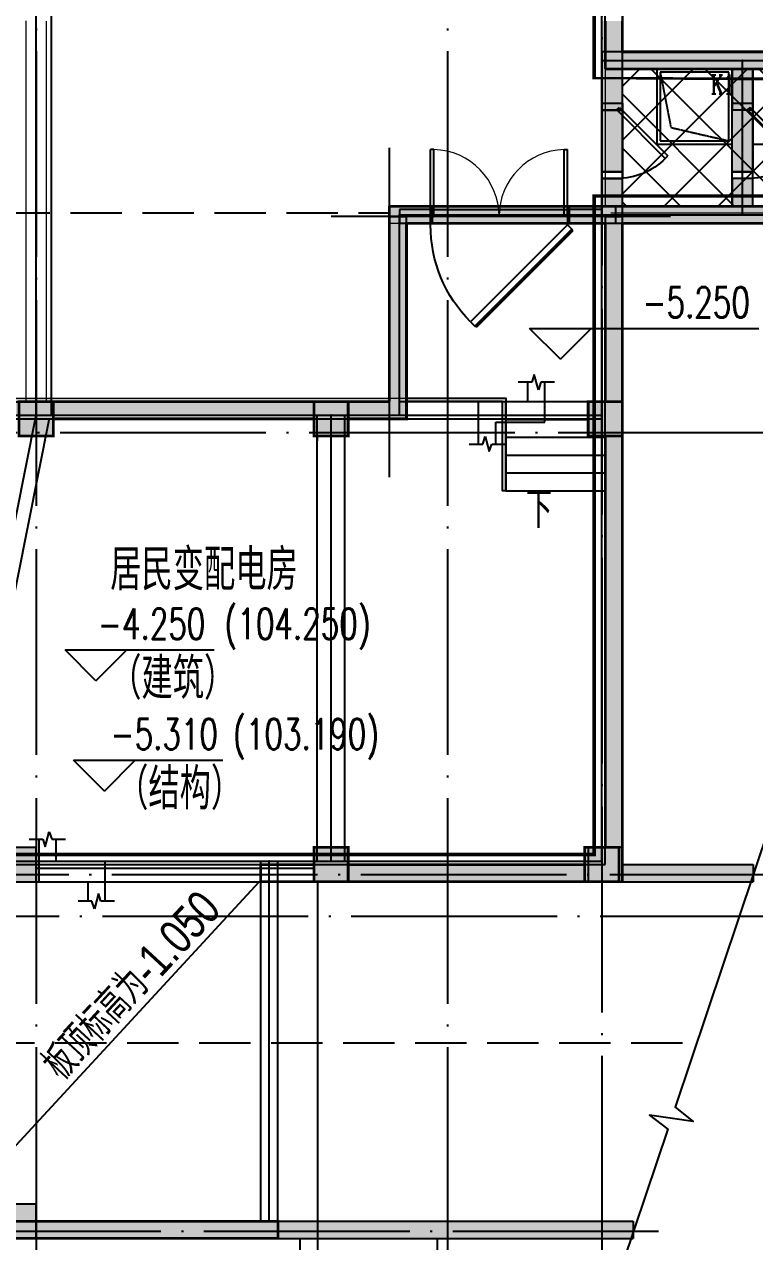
# Model space of a CAD drawing. Extents: x 290727 to 13733020, y 1731457 to 3643100.
# Drawn here: x 711889 to 722540, y 2174733 to 2192480 of the extents above; entities that cross this region are included whole.
import ezdxf

# ---------------------------------------------------------------- set-up
doc = ezdxf.new("R2010")
doc.units = 0
doc.header["$LTSCALE"] = 10
doc.header["$PDSIZE"] = 0.5
for name, pattern in [('DASH', [0.35, 0.25, -0.1]), ('DASHED', [0.75, 0.5, -0.25]), ('DOTE', [2.4200000000000004, 2, -0.2, 0.02, -0.2])]:
    doc.linetypes.add(name, pattern=pattern)
doc.layers.get('0').update_dxf_attribs({"linetype": 'CONTINUOUS'})
for name, color, linetype in [('-A-车行道路', 8, 'CONTINUOUS'), ('21000', 5, 'CONTINUOUS'), ('BEAM_CONT', 4, 'CONTINUOUS'), ('BEAM_DASH', 144, 'DASHED'), ('COLU', 2, 'CONTINUOUS'), ('COLUMN', 9, 'CONTINUOUS'), ('DIM_ELEV', 3, 'CONTINUOUS'), ('DIM_SYMB', 3, 'CONTINUOUS'), ('DOTE', 8, 'DOTE'), ('PUB_HATCH', 8, 'CONTINUOUS'), ('PUB_TEXT', 7, 'CONTINUOUS'), ('STAIR', 2, 'CONTINUOUS'), ('THIN', 7, 'CONTINUOUS'), ('WALL', 255, 'CONTINUOUS'), ('WINDOW', 4, 'CONTINUOUS'), ('X-人防$0$PUB_HATCH', 8, 'CONTINUOUS'), ('作业图', 4, 'CONTINUOUS'), ('填充', 8, 'CONTINUOUS'), ('文字', 4, 'CONTINUOUS'), ('板顶标高填充', 7, 'CONTINUOUS'), ('楼板文字', 211, 'CONTINUOUS'), ('防火分区示意线', 4, 'CONTINUOUS'), ('雨水管', 2, 'CONTINUOUS')]:
    doc.layers.add(name, color=color, linetype=linetype)
for name, color, linetype, true_color in [('1106', 7, 'CONTINUOUS', 0x89bf5f), ('2106', 7, 'CONTINUOUS', 0x64cfcf), ('2206', 7, 'CONTINUOUS', 0x3474d4)]:
    doc.layers.add(name, color=color, linetype=linetype, true_color=true_color)
doc.layers.add('DIM_MODI', color=6, linetype='CONTINUOUS', plot=False)
doc.layers.add('X-人防$0$人防', color=210, linetype='CONTINUOUS', lineweight=20)
doc.layers.add('人防', color=210, linetype='CONTINUOUS', lineweight=20)
doc.layers.get('0').off()
doc.styles.add('_TCH_AXIS', font='COMPLEX', dxfattribs={"bigfont": 'GBCBIG'})
doc.styles.add('_TCH_DIM', font='SIMPLEX', dxfattribs={"bigfont": 'GBCBIG'})
doc.styles.add('HNSJY', font='HNSJY-07', dxfattribs={"width": 0.8, "bigfont": 'HNSJY-HZ'})

# ---------------------------------------------------------------- blocks, each defined once
blk = doc.blocks.new('A$C55C93FC2')
at = {"layer": 'DOTE', "linetype": 'DOTE', "ltscale": 150}
for p, q in [((235384.415015288, 127235.4713699026), (235384.4150152875, 12199.99773951061)), ((227134.4150152878, 76542.35001189262), (227134.4150152875, 12199.99773951061)), ((233134.4150152878, 76542.35001189262), (233134.4150152875, 12199.99773951061)), ((154884.1350579553, 60091.94571515126), (252290.8196143163, 60091.9457151508)), ((238498.5054619685, 53642.35000239545), (211646.9986927584, 53642.35000241501)), ((10299.45606850734, 53042.35001869965), (252290.8196143163, 53042.35001869965)), ((236210.9789424781, 48442.35000239545), (211736.0960728974, 48442.35000241501))]:
    blk.add_line(p, q, dxfattribs=at)
blk = doc.blocks.new('_FZH')
blk.add_lwpolyline([(-0.5, -0.5), (0.5, -0.5), (0.5, 0.5), (-0.5, 0.5)], close=True)
at = {"layer": 'PUB_HATCH'}
blk.add_solid([(-0.5, -0.5), (0.5, -0.5), (-0.5, 0.5), (0.5, 0.5)], dxfattribs=at)
blk = doc.blocks.new('$DorLib2D$00000002')
for p, q in [((-0.5, -1e-16), (-0.5000000000000007, 0.4875)), ((-0.4750000000000007, 0.4875), (-0.5000000000000007, 0.4875)), ((-0.475, 0), (-0.4750000000000007, 0.4875)), ((0.475, 0), (0.4750000000000007, 0.4875)), ((0.4750000000000007, 0.4875), (0.5000000000000007, 0.4875)), ((0.5, -1e-16), (0.5000000000000007, 0.4875)), ((-0.5, -1e-16), (-0.475, 0)), ((0.5, -1e-16), (0.475, 0))]:
    blk.add_line(p, q)
at = {"lineweight": 13}
for centre, start, end in [((-0.4875, 0), 0, 88.53071641864632), ((0.4875, 0), 91.46928358135372, 180)]:
    blk.add_arc(centre, 0.4875, start, end, dxfattribs=at)
blk = doc.blocks.new('$DorLib2D$00000081')
for p, q in [((-0.2071067811830289, 0.7737734478479581), (-0.1693944195197901, 0.8114858095112254)), ((0.5000000000035243, 0.0666666666614049), (-0.2071067811830289, 0.7737734478479581)), ((0.5377123616667632, 0.1043790283246722), (-0.1693944195197901, 0.8114858095112254)), ((0.5000000000035243, 0.0666666666614049), (0.5377123616666495, 0.1043790283246722))]:
    blk.add_line(p, q)
blk.add_arc((0.5000000000035243, 0.0666666666614049), 1, 135, 180)
blk = doc.blocks.new('$DorLib2D$00000083')
for p, q in [((-0.2071067811911576, 0.7821067811847939), (-0.1717514421318356, 0.8174621202441017)), ((0.4999999999953957, 0.0749999999982407), (-0.2071067811911576, 0.7821067811847939)), ((0.4999999999953957, 0.0749999999982407), (0.5353553390547177, 0.1103553390575627))]:
    blk.add_line(p, q)
at = {"const_width": 0.025}
blk.add_lwpolyline([(0.5353553390547177, 0.1103553390575627), (-0.1717514421317787, 0.8174621202441443)], dxfattribs=at)
blk.add_arc((0.4999999999953957, 0.0749999999982407), 1, 135, 180)
blk = doc.blocks.new('X-人防$0$$DorLib2D$00000083')
for p, q in [((-0.2071067811911576, 0.7821067811847939), (-0.1717514421318356, 0.8174621202441017)), ((0.4999999999953957, 0.0749999999982407), (-0.2071067811911576, 0.7821067811847939)), ((0.4999999999953957, 0.0749999999982407), (0.5353553390547177, 0.1103553390575627))]:
    blk.add_line(p, q)
at = {"const_width": 0.025}
blk.add_lwpolyline([(0.5353553390547177, 0.1103553390575627), (-0.1717514421317787, 0.8174621202441443)], dxfattribs=at)
blk.add_arc((0.4999999999953957, 0.0749999999982407), 1, 135, 180)
blk = doc.blocks.new('车库建筑作业图')
at = {"layer": 'PUB_HATCH', "linetype": 'Continuous'}
for points in [[(720612.6561304636, 2192529.787114655), (720312.6561304651, 2192529.787114655), (720312.6561304649, 2191230.268532866), (720612.6561304649, 2191230.268532866)], [(720612.6561305173, 2189579.787114655), (720612.6561304646, 2190230.268532866), (720312.6561304646, 2190230.268532866), (720312.6561303844, 2189579.787114655)], [(717462.6561304769, 2186779.787114422), (717462.6561304645, 2189679.78711466), (717212.6561304645, 2189679.78711466), (717212.6561303897, 2186779.787114423)], [(720362.6561304639, 2186979.787114646), (720612.5377733851, 2186979.787114646), (720612.5377733851, 2186779.787114655), (720612.6561304639, 2186779.787114655), (720612.6561304645, 2189679.787114652), (720362.6561304645, 2189679.787114652)], [(720612.5377733851, 2186779.787114655), (720612.5377733851, 2186479.787114646), (720362.6561304639, 2186479.787114646), (720362.6561304628, 2180479.787105182), (720612.6561304628, 2180479.787105182), (720612.6561304639, 2186779.787114655)], [(720112.656130477, 2179979.787105191), (720112.656130477, 2180229.787105191), (716612.7537867272, 2180229.787105201), (716612.7537867272, 2179979.787105201)], [(720612.656130477, 2180229.78710519), (720612.656130477, 2179979.78710519), (722518.3514886741, 2179979.787105185), (722518.3514886748, 2180229.787105185)], [(712062.6561304628, 2175029.787105212), (712062.6561304628, 2174779.787105212), (720770.4788895997, 2174779.78710519), (720770.4788896003, 2175029.78710519)]]:
    blk.add_hatch(color=256, dxfattribs=at).paths.add_polyline_path(points)
at = {"layer": 'PUB_HATCH'}
for points in [[(720312.6584382848, 2192081.541720093), (720612.6584382835, 2191831.541544842), (722212.6826826616, 2191831.540610155), (722379.3493742553, 2191914.873846625), (722412.6827596894, 2192081.540493321)], [(720312.6584382848, 2192081.541720093), (720312.6584382798, 2191231.089019528), (720612.65843828, 2191231.089019526), (720612.6584382835, 2191831.541544842)], [(722379.3493750042, 2191914.873846625), (722512.6826826616, 2191831.540436401), (724113.0451936484, 2191831.539525488), (724363.0451936518, 2192081.53938319), (722412.6827574426, 2192081.540493321)], [(722212.6826826616, 2191831.540610155), (722212.6826826538, 2191231.089058775), (722512.6826826537, 2191231.089058772), (722512.6826826616, 2191831.540436401), (722379.3493742553, 2191914.873846625)], [(720612.6584382706, 2189580.60692344), (720612.6584382743, 2190231.089019526), (720312.658438274, 2190231.089019528), (720312.6584382718, 2189830.606992675)], [(722512.6826826353, 2189830.735664603), (722512.6826826406, 2190231.089058772), (722212.6826826406, 2190231.089058775), (722212.6826826354, 2189830.717657941), (722379.3513837623, 2189747.394399961)], [(720512.664548007, 2189580.613790688), (722412.6887860164, 2189580.729877339), (722379.3512762467, 2189747.394399954), (722212.6826826354, 2189830.717657941), (720512.6492736425, 2189830.613790222)], [(722379.3513837623, 2189747.394399961), (722412.6884634693, 2189580.72987732), (724363.0451936187, 2189580.84274834), (724113.045193622, 2189830.828280762), (722512.6826826353, 2189830.735664603)]]:
    blk.add_hatch(color=256, dxfattribs=at).paths.add_polyline_path(points)
at = {"layer": 'X-人防$0$PUB_HATCH', "linetype": 'Continuous'}
for points in [[(717212.6584036672, 2189580.607708109), (717812.6584381657, 2189580.607569638), (717812.6584958619, 2189830.607569638), (717212.6584613634, 2189830.607708109)], [(720312.6584382718, 2189830.606992675), (719812.6584958618, 2189830.607108068), (719812.6584381654, 2189580.607108068), (720612.6584382706, 2189580.60692344)], [(705979.3395042672, 2186846.452691752), (706112.672744287, 2186779.785992946), (717457.6157577076, 2186779.783374705), (717457.6158154039, 2187029.783374705), (705962.67324162, 2187029.786027564)]]:
    blk.add_hatch(color=256, dxfattribs=at).paths.add_polyline_path(points)
at = {"layer": '填充', "linetype": 'Continuous'}
h = blk.add_hatch(dxfattribs=at)
h.set_pattern_fill('ANSI37', color=256, scale=350, style=0)
h.set_pattern_definition([(45, (0, 0), (-392.8862052967754, 392.8862052967755), []), (135, (0, 0), (-392.8862052967755, -392.8862052967754), [])])
h.paths.add_polyline_path([(720612.6561305318, 2191830.721058181), (724112.8486172991, 2191830.721058181), (724112.8486172991, 2189830.17248851), (720612.6561305318, 2189830.17248851)])
at = {"layer": '-A-车行道路', "linetype": 'DASH', "ltscale": 300}
blk.add_line((694487.4871052136, 2177629.787105418), (721694.8345911112, 2177629.787105418), dxfattribs=at)
blk.add_lwpolyline([(643262.368971663, 2189729.787115015), (717212.6561304647, 2189729.787796997)], dxfattribs=at)
at = {"layer": 'DIM_ELEV'}
for p, q in [((719706.3383611115, 2187596.615819609), (719256.3383611115, 2188046.615819609)), ((719256.3383611115, 2188046.615819609), (722599.4445508197, 2188046.615819609)), ((719706.3383611115, 2187596.615819609), (720156.3383611115, 2188046.615819609)), ((712932.7698250333, 2182908.999400016), (712482.7698250333, 2183358.999400016)), ((712482.7698250333, 2183358.999400016), (714657.7698250333, 2183358.999400016)), ((712932.7698250333, 2182908.999400016), (713382.7698250333, 2183358.999400016)), ((713057.3774863774, 2181300.961904475), (712607.3774863774, 2181750.961904475)), ((712607.3774863774, 2181750.961904475), (714782.3774863774, 2181750.961904475)), ((713057.3774863774, 2181300.961904475), (713507.3774863774, 2181750.961904475))]:
    blk.add_line(p, q, dxfattribs=at)
at = {"layer": 'DIM_MODI', "linetype": 'Continuous'}
for p, q in [((720612.6561304772, 2195729.787114691), (720612.6558927775, 2192080.721058181)), ((720612.6558927775, 2192080.721058181), (723962.8487602571, 2192080.718569961)), ((723972.8473926584, 2189579.811589671), (720612.6561305188, 2189579.786437828)), ((720612.6561305188, 2189579.786437828), (720612.729178996, 2183379.773829724)), ((720612.729178996, 2183379.773829724), (720612.7161371816, 2182827.782294334)), ((720612.7161371816, 2182827.782294334), (720612.6966522535, 2182003.087584889)), ((720612.6966522535, 2182003.087584889), (720612.6561304429, 2179979.877078044)), ((720612.6561304429, 2179979.877078044), (716162.5180851708, 2179978.344441298)), ((716162.5180851708, 2179978.344441298), (716162.5180851708, 2174779.753118694)), ((716162.5180851708, 2174779.753118694), (716162.5180851708, 2174360))]:
    blk.add_line(p, q, dxfattribs=at)
at = {"layer": 'DIM_SYMB', "linetype": 'Continuous'}
blk.add_lwpolyline([(719162.6561302514, 2185520.16958563, 0, 0, 0), (719162.6561302514, 2186634.574228384, 120, 0, 0), (719162.6561302514, 2187084.574228384, 0, 0, 0)], format="xyseb", dxfattribs=at)
blk.add_lwpolyline([(722994.7508320379, 2181497.096688732), (721379.2657810071, 2176690.955629137), (721641.3205534338, 2176481.917207347), (721008.7595354212, 2176577.34601541), (721271.7342189929, 2176371.044370863), (719656.2491679621, 2171564.903311268)], dxfattribs=at)
at = {"layer": 'DOTE', "linetype": 'Continuous'}
blk.add_line((717212.6561303894, 2185879.787114673), (717212.6561303906, 2190679.787114672), dxfattribs=at)
at = {"layer": 'DOTE', "linetype": 'Continuous', "ltscale": 150}
blk.add_line((721312.6561305916, 2189679.78711473), (716362.6561304973, 2189679.787114744), dxfattribs=at)
at = {"layer": 'STAIR', "linetype": 'Continuous'}
for p, q in [((718912.6561300397, 2185679.787114646), (718912.6561300397, 2186979.787114646)), ((718912.6561300397, 2186979.787114646), (720112.5377734376, 2186979.787114756)), ((718912.6561300397, 2186719.787114646), (720112.5377734376, 2186719.787114664)), ((718912.6561300397, 2186459.787114646), (720362.6561304638, 2186459.787114646)), ((720362.6561304638, 2185679.787114646), (720362.6561305589, 2186479.787114746)), ((718912.6561300397, 2186199.787114646), (720362.6561304638, 2186199.787114646)), ((718912.6561300397, 2185939.787114646), (720362.6561304638, 2185939.787114646)), ((718912.6561300397, 2185679.787114646), (720362.6561304638, 2185679.787114646))]:
    blk.add_line(p, q, dxfattribs=at)
at = {"layer": 'STAIR', "linetype": 'Continuous', "flags": 128}
blk.add_lwpolyline([(717462.6560954148, 2187029.787114738), (718912.6561304842, 2187029.79016172), (718912.6561302833, 2185679.787114646), (718862.6561302833, 2185679.787114646), (718862.6561304751, 2186979.787114646), (717462.6560954057, 2186979.787114738)], dxfattribs=at)
at = {"layer": 'WALL', "linetype": 'Continuous'}
for p, q in [((720312.6561304649, 2191230.268532866), (720312.6561304083, 2192529.787114258)), ((720612.6561304649, 2191230.268532866), (720612.6561303606, 2192529.787114258)), ((720312.6561304649, 2191230.268532866), (720612.6561304649, 2191230.268532866)), ((720312.6561303844, 2189579.787114655), (720312.6561304646, 2190230.268532866)), ((720312.6561304646, 2190230.268532866), (720612.6561304646, 2190230.268532866)), ((720612.6561305173, 2189579.787114655), (720612.6561304646, 2190230.268532866)), ((717212.6561303897, 2186779.787114423), (717212.6561304645, 2189679.78711466)), ((717212.6561304645, 2189679.78711466), (717462.6561304645, 2189679.78711466)), ((717812.6561757798, 2189779.78711466), (717362.6561304643, 2189779.78711466)), ((717362.6561304643, 2189779.78711466), (717362.6561304638, 2189579.78711466)), ((717462.6561304769, 2186779.787114422), (717462.6561304645, 2189679.78711466)), ((717812.6561757792, 2189579.787114619), (717812.6561757798, 2189779.78711466)), ((720312.6561303844, 2189779.787114645), (719812.6561757796, 2189779.78711465)), ((719812.6561757796, 2189779.78711465), (719812.6561757792, 2189579.787114616)), ((720362.6561304623, 2186979.787114746), (720362.6561304645, 2189679.787114652)), ((720362.6561304645, 2189679.787114652), (720612.6561304645, 2189679.787114652)), ((720612.6561304639, 2186779.787114655), (720612.6561304645, 2189679.787114652)), ((717362.6561304638, 2189579.78711466), (717812.6561757792, 2189579.787114619)), ((719812.6561757792, 2189579.787114616), (720312.6561303844, 2189579.787114655)), ((720312.6561303844, 2189579.787114655), (720612.6561305173, 2189579.787114655)), ((712312.656130371, 2186979.78711471), (716112.7396264649, 2186979.787114657)), ((716612.7396264649, 2186979.787114541), (717212.6561303898, 2186979.787114637)), ((712312.656130371, 2186779.787114695), (716112.7396264649, 2186779.787114677)), ((716612.7396264648, 2186779.787114558), (717212.6561303897, 2186779.787114423)), ((717212.6561303897, 2186779.787114423), (717462.6561304769, 2186779.787114422)), ((720612.6561304311, 2180479.787105469), (720612.6561304639, 2186779.787114655)), ((720362.656130456, 2180479.787105469), (720362.6561305005, 2186479.787114746)), ((716612.7537866211, 2180229.787105168), (720112.656130371, 2180229.78710519)), ((720612.6561308594, 2180229.7871052), (722518.3514886748, 2180229.787105185)), ((722518.3514886748, 2180229.787105185), (722518.3514886741, 2179979.787105185)), ((712062.6561304635, 2180179.787105214), (716112.7537866211, 2180179.787105177)), ((712062.656130463, 2179979.787105214), (716112.7537866211, 2179979.787105177)), ((716612.7537866211, 2179979.787105168), (720112.656130371, 2179979.787105148)), ((720612.6561308594, 2179979.787105177), (722518.3514886741, 2179979.787105185)), ((712062.656130371, 2175029.787105211), (720770.4788896003, 2175029.78710519)), ((720770.4788896003, 2175029.78710519), (720770.4788895997, 2174779.78710519)), ((712062.656130371, 2174779.787105221), (720770.4788895997, 2174779.78710519))]:
    blk.add_line(p, q, dxfattribs=at)
at = {"layer": 'WALL'}
for p, q in [((720312.6584382848, 2192081.541720093), (722412.6827596894, 2192081.540493321)), ((722412.6827574426, 2192081.540493321), (724363.0451936518, 2192081.53938319)), ((720612.6584382835, 2191831.541544842), (722212.6826826616, 2191831.540610155)), ((722212.6826826616, 2191831.540610155), (722212.6826826538, 2191231.089058775)), ((722512.6826826537, 2191231.089058772), (722512.6826826616, 2191831.540436401)), ((722512.6826826616, 2191831.540436401), (724113.0451936484, 2191831.539525488)), ((722212.6826826538, 2191231.089058775), (722512.6826826537, 2191231.089058772)), ((722512.6826826406, 2190231.089058772), (722212.6826826406, 2190231.089058775)), ((722212.6826826406, 2190231.089058775), (722212.6826826354, 2189830.717657941)), ((722512.6826826353, 2189830.735664603), (722512.6826826406, 2190231.089058772)), ((720512.6492736425, 2189830.613790222), (722212.6826826354, 2189830.717657941)), ((720512.6492736425, 2189830.613790222), (720512.664548007, 2189580.613790688)), ((722512.6826826353, 2189830.735664603), (724113.045193622, 2189830.828280762)), ((720512.664548007, 2189580.613790688), (722412.6887860164, 2189580.729877339)), ((722412.6884634693, 2189580.72987732), (724363.0451936187, 2189580.84274834))]:
    blk.add_line(p, q, dxfattribs=at)
at = {"layer": 'WALL', "color": 140}
for p, q in [((720312.6584382848, 2192081.541720093), (720312.6584382798, 2191231.089019528)), ((720612.65843828, 2191231.089019526), (720612.6584382835, 2191831.541544842)), ((720312.6584382798, 2191231.089019528), (720612.65843828, 2191231.089019526)), ((720612.6584382743, 2190231.089019526), (720312.658438274, 2190231.089019528)), ((720312.658438274, 2190231.089019528), (720312.6584382718, 2189830.606992675)), ((720612.6584382706, 2189580.60692344), (720612.6584382743, 2190231.089019526))]:
    blk.add_line(p, q, dxfattribs=at)
at = {"layer": 'WINDOW'}
for p, q in [((720312.65843828, 2191231.089019528, 850), (720312.6584382743, 2190231.089019528, 850)), ((720612.65843828, 2191231.089019526, 850), (720612.6584382743, 2190231.089019526, 850)), ((722212.6826826406, 2190231.089058775), (722212.6826826538, 2191231.089058775)), ((722512.6826826406, 2190231.089058772), (722512.6826826538, 2191231.089058772))]:
    blk.add_line(p, q, dxfattribs=at)
at = {"layer": 'WINDOW', "linetype": 'Continuous'}
for p, q in [((717812.6561757844, 2189779.787114659), (719812.6561757844, 2189779.787114653)), ((717812.656175784, 2189579.787114659), (719812.656175784, 2189579.787114653))]:
    blk.add_line(p, q, dxfattribs=at)
at = {"layer": 'X-人防$0$人防', "color": 6, "linetype": 'Continuous'}
for p, q in [((717212.6584613634, 2189830.607708109), (717212.6584036672, 2189580.607708109)), ((717812.6584958619, 2189830.607569638), (717212.6584613634, 2189830.607708109)), ((717812.6584381657, 2189580.607569638), (717812.6584958619, 2189830.607569638)), ((719812.6584958618, 2189830.607108068), (719812.6584381654, 2189580.607108068)), ((720312.6584382718, 2189830.606992675), (719812.6584958618, 2189830.607108068)), ((717212.6584036672, 2189580.607708109), (717812.6584381657, 2189580.607569638)), ((719812.6584381654, 2189580.607108068), (720612.6584382706, 2189580.60692344)), ((705962.67324162, 2187029.786027564), (717457.6158154039, 2187029.783374705)), ((717457.6158154039, 2187029.783374705), (717457.6157577076, 2186779.783374705)), ((706112.672744287, 2186779.785992946), (717457.6157577076, 2186779.783374705))]:
    blk.add_line(p, q, dxfattribs=at)
at = {"layer": '人防'}
blk.add_line((720441.73539152, 2189730.634120206), (724221.7735839859, 2189730.631930559), dxfattribs=at)
at = {"layer": '文字', "linetype": 'Continuous'}
for p, q in [((715912.5180851708, 2172879.787105227), (715912.5180851731, 2174779.78710523)), ((717912.5180851708, 2172879.787105225), (717912.5180851731, 2174779.787105228))]:
    blk.add_line(p, q, dxfattribs=at)
at = {"layer": '防火分区示意线', "color": 5, "linetype": 'DASH', "ltscale": 300, "const_width": 50, "elevation": -2.017032051709331}
blk.add_lwpolyline([(720199.1199904542, 2196128.159722929), (720199.1199904656, 2191679.093963503), (723949.3485857864, 2191679.091178172), (723949.4707429449, 2189978.184124262), (720199.1199904459, 2189978.156051981), (720199.1199904389, 2180376.58875756), (697948.7286175672, 2180378.131767176), (697948.84722088, 2186978.135115922), (688648.8403106265, 2186978.462039247), (688648.8400155313, 2180218.460796762), (690948.8400329923, 2180218.440601225), (690948.8400329923, 2173578.159723115), (690748.8400329923, 2173578.159723115), (690748.8400329923, 2179078.174018007), (683548.9022674848, 2179077.916716765), (683548.8748761514, 2180618.444201214), (683548.8595907034, 2181478.15972309), (682759.900056763, 2181478.15972309)], dxfattribs=at)
at = {"layer": '雨水管', "color": 2}
for points in [[(721112.4884139672, 2190731.490126014), (722212.4884139672, 2190731.490125908), (722212.4884140752, 2191831.490125908), (721112.4884140715, 2191831.490126016)], [(722512.4884139635, 2190731.539869361), (723612.4884139635, 2190731.539869254), (723612.4884140715, 2191831.539869254), (722512.4884140678, 2191831.539869362)]]:
    blk.add_lwpolyline(points, close=True, dxfattribs=at)
at = {"layer": '雨水管', "color": 2, "linetype": 'DASH'}
blk.add_lwpolyline([(721162.4884139709, 2190781.49012601), (722162.4884139709, 2190781.490125913), (722162.4884140678, 2191781.490125913), (721162.4884140678, 2191781.49012601)], close=True, dxfattribs=at)
blk.add_lwpolyline([(721162.4884139709, 2191781.490125913), (721318.6559544094, 2190975.928328887), (722162.4884139709, 2190781.490125913)], dxfattribs=at)
at = {"layer": 'COLUMN', "linetype": 'Continuous', "xscale": 500, "yscale": 500, "zscale": 500, "rotation": 270}
for p in [(712062.6561304637, 2186729.78552531), (716362.7396262418, 2186729.78552531), (720362.5377733851, 2186729.787114646), (711812.6561304637, 2180229.78710524), (716362.7537867272, 2180229.78710524), (720362.656130477, 2180229.787105182), (711812.6561304628, 2175029.787105212)]:
    blk.add_blockref('_FZH', p, dxfattribs=at)
at = {"layer": 'WINDOW', "xscale": -1000, "yscale": 1000, "rotation": 270}
for name, p, zscale in [('$DorLib2D$00000081', (720462.6584382771, 2190731.089019527), -1000), ('$DorLib2D$00000083', (722362.6826826471, 2190731.089058774), 1000)]:
    blk.add_blockref(name, p, dxfattribs=dict(at, zscale=zscale))
at = {"layer": 'WINDOW', "linetype": 'Continuous', "xscale": 2000, "yscale": 2000, "zscale": 2000, "rotation": 359.9999999998463}
blk.add_blockref('$DorLib2D$00000002', (718812.6561757842, 2189679.787114656), dxfattribs=at)
at = {"layer": 'WINDOW', "color": 7, "xscale": -2000.000000000003, "yscale": 2000.000000000003, "zscale": 2000, "rotation": 179.9999867769866}
blk.add_blockref('X-人防$0$$DorLib2D$00000083', (718812.6584670137, 2189705.607338853), dxfattribs=at)
at = {"layer": '文字', "linetype": 'Continuous'}
blk.add_blockref('A$C55C93FC2', (484928.2411151752, 2126437.437102827), dxfattribs=at)
at = {"layer": 'PUB_TEXT', "color": 6, "style": '_TCH_AXIS', "width": 0.7058823529411765}
blk.add_text('K1', height=275.4, dxfattribs=at).set_placement((721896.8044108441, 2191467.867054082))
at = {"layer": 'PUB_TEXT', "style": '_TCH_DIM', "width": 0.7058823529411765}
for s, p in [('-5.250', (720904.4445508197, 2188204.115819609)), ('-4.250', (712962.7698250333, 2183516.499400016)), ('(104.250)', (714807.7698250333, 2183516.499400016)), ('(103.190)', (714932.3774863774, 2181908.461904475)), ('-5.310', (713147.3774863774, 2181908.461904475))]:
    blk.add_text(s, height=446.25, dxfattribs=at).set_placement(p)
at = {"layer": 'PUB_TEXT', "linetype": 'Continuous', "style": '_TCH_DIM'}
blk.add_text('下', height=536.1702127659574, dxfattribs=at).set_placement((719202.2311818529, 2185138.470312163))
at = {"layer": '文字', "linetype": 'Continuous', "style": 'HNSJY', "width": 0.8}
for s, p in [('居民变配电房', (713141.2464649464, 2184230)), ('（建筑）', (713141.2464649464, 2182642)), ('（结构）', (713242.2126089606, 2181034.539789641))]:
    blk.add_text(s, height=599.9999999999998, dxfattribs=at).set_placement(p)
blk = doc.blocks.new('人防-l')
at = {"layer": '21000'}
for points in [[(872204.4094224663, -943034.9858900621), (872204.4094224663, -942034.9858900621), (872504.4094224663, -942034.9858900621), (872504.4094224663, -943034.9858900621)], [(874104.4719224663, -943034.9233900621), (874104.4719224663, -942034.9233900621), (874404.4719224663, -942034.9233900621), (874404.4719224663, -943034.9233900621)], [(869729.4719224663, -943535.4546400621), (871729.4719224663, -943535.4546400621), (871729.4719224663, -943785.4546400621), (869729.4719224663, -943785.4546400621)]]:
    blk.add_hatch(color=0, dxfattribs=at).paths.add_polyline_path(points)
at = {"layer": '2106'}
for points in [[(864204.4094224663, -946383.7827650621), (863704.4094224663, -946383.7827650621), (863704.4094224663, -946883.7827650621), (864204.4094224663, -946883.7827650621)], [(868504.5344224663, -946383.7827650621), (868004.5344224663, -946383.7827650621), (868004.5344224663, -946883.7827650621), (868504.5344224663, -946883.7827650621)], [(872504.5969224663, -946383.7827650621), (872004.5969224663, -946383.7827650621), (872004.5969224663, -946883.7827650621), (872504.5969224663, -946883.7827650621)], [(868504.4094224663, -952883.6890150621), (868004.4094224663, -952883.6890150621), (868004.4094224663, -953383.6890150621), (868504.4094224663, -953383.6890150621)], [(872454.4094224663, -952883.6890150621), (871954.4094224663, -952883.6890150621), (871954.4094224663, -953383.6890150621), (872454.4094224663, -953383.6890150621)]]:
    blk.add_hatch(color=0, dxfattribs=at).paths.add_polyline_path(points)
at = {"color": 0}
for p, q in [((863954.4094224663, -946583.7827650621), (863954.4094224663, -940583.7827650621)), ((872204.4094224663, -941409.5171400621), (872204.4094224663, -940583.7827650621)), ((872204.4094224663, -943660.4546400621), (872204.4094224663, -941409.5171400621)), ((872204.4094224663, -941409.5171400621), (874254.4719224663, -941409.5171400621)), ((874254.4719224663, -943660.3296400621), (874254.4719224663, -941409.5171400621)), ((874254.4719224663, -941409.5171400621), (876129.6594224663, -941409.5171400621)), ((869254.5344224663, -946583.7827650621), (869254.5344224663, -943660.4546400621)), ((869254.5344224663, -943660.4546400621), (872204.4094224663, -943660.4546400621)), ((872204.4094224663, -943660.4546400621), (874254.4719224663, -943660.3296400621)), ((872204.5969224663, -946583.7827650621), (872204.4094224663, -943660.4546400621)), ((874254.4719224663, -943660.3296400621), (876129.8469224663, -943660.2202650621)), ((860604.8469224663, -946583.5015150621), (863954.4094224663, -946583.7827650621)), ((862654.4094224663, -953083.6890150621), (863954.4094224663, -946583.7827650621)), ((863954.4094224663, -946583.7827650621), (868254.5344224663, -946583.7827650621)), ((868254.4094224663, -953083.6890150621), (868254.5344224663, -946583.7827650621)), ((868254.5344224663, -946583.7827650621), (869254.5344224663, -946583.7827650621)), ((869254.5344224663, -946583.7827650621), (872204.5969224663, -946583.7827650621)), ((872204.4094224663, -953083.6890150621), (872204.5969224663, -946583.7827650621)), ((862654.4094224663, -953083.6890150621), (867354.4094224663, -953083.6890150621)), ((867354.4094224663, -953083.6890150621), (868254.4094224663, -953083.6890150621)), ((867354.4094224663, -958333.6929213121), (867354.4094224663, -953083.6890150621)), ((868254.4094224663, -953083.6890150621), (872204.4094224663, -953083.6890150621)), ((863354.4094224663, -958333.6929213121), (867354.4094224663, -958333.6929213121))]:
    blk.add_line(p, q, dxfattribs=at)
for p in [(872204.4094224663, -941409.5171400621), (874254.4719224663, -941409.5171400621), (869254.5344224663, -943660.4546400621), (872204.4094224663, -943660.4546400621), (874254.4719224663, -943660.3296400621), (863954.4094224663, -946583.7827650621), (868254.5344224663, -946583.7827650621), (869254.5344224663, -946583.7827650621), (872204.5969224663, -946583.7827650621), (867354.4094224663, -953083.6890150621), (868254.4094224663, -953083.6890150621), (872204.4094224663, -953083.6890150621), (867354.4094224663, -958333.6929213121)]:
    blk.add_point(p, dxfattribs=at)
at = {"layer": '1106', "color": 0}
for p, q in [((872254.4094224663, -941409.5171400621), (872254.4094224663, -940583.7827650621)), ((872504.4094224663, -941284.5171400621), (872504.4094224663, -940583.7827650621)), ((872504.4094224663, -941284.5171400621), (874254.4719224663, -941284.5171400621)), ((874254.4719224663, -941284.5171400621), (876254.6594224663, -941284.5171400621)), ((872204.4094224663, -943535.4546400621), (872204.4094224663, -941409.5171400621)), ((872504.4094224663, -943535.4390150621), (872504.4094224663, -941534.5171400621)), ((872504.4094224663, -941534.5171400621), (874104.4719224663, -941534.5171400621)), ((874104.4719224663, -943535.3374525621), (874104.4719224663, -941534.5171400621)), ((874404.4719224663, -943535.3218275621), (874404.4719224663, -941534.5171400621)), ((874404.4719224663, -941534.5171400621), (876004.6594224663, -941534.5171400621)), ((872204.4094224663, -942034.9858900621), (872504.4094224663, -942034.9858900621)), ((874104.4719224663, -942034.9233900621), (874404.4719224663, -942034.9233900621)), ((872204.4094224663, -943034.9858900621), (872504.4094224663, -943034.9858900621)), ((874104.4719224663, -943034.9233900621), (874404.4719224663, -943034.9233900621)), ((869104.5344224663, -946384.7827650621), (869104.5344224663, -943535.4546400621)), ((869104.5344224663, -943535.4546400621), (872204.4094224663, -943535.4546400621)), ((869729.4719224663, -943535.4546400621), (869729.4719224663, -943785.4546400621)), ((871729.4719224663, -943535.4546400621), (871729.4719224663, -943785.4546400621)), ((872504.4094224663, -943535.4390150621), (874104.4719224663, -943535.3374525621)), ((874404.4719224663, -943535.3218275621), (876004.8469224663, -943535.2280775621)), ((869354.5344224663, -946634.7827650621), (869354.5344224663, -943785.4546400621)), ((869354.5344224663, -943785.4546400621), (872254.4094224663, -943785.4546400621)), ((872254.5969224663, -946583.7827650621), (872254.4094224663, -943785.4546400621)), ((872504.4094224663, -943785.4390150621), (874254.4719224663, -943785.3296400621)), ((872504.5969224663, -946583.7827650621), (872504.4094224663, -943785.4390150621)), ((874254.4719224663, -943785.3296400621), (876254.8469224663, -943785.2124525621)), ((860604.8469224663, -946384.5015150621), (863954.4094224663, -946384.7827650621)), ((863954.4094224663, -946384.7827650621), (868254.5344224663, -946384.7827650621)), ((868254.5344224663, -946384.7827650621), (869104.5344224663, -946384.7827650621)), ((872254.4094224663, -953133.6890150621), (872254.5969224663, -946583.7827650621)), ((872504.4094224663, -953383.6890150621), (872504.5969224663, -946583.7827650621)), ((860604.8469224663, -946634.5015150621), (863954.4094224663, -946634.7827650621)), ((863954.4094224663, -946634.7827650621), (868254.5344224663, -946634.7827650621)), ((868254.5344224663, -946634.7827650621), (869354.5344224663, -946634.7827650621)), ((867354.4094224663, -953133.6890150621), (868254.4094224663, -953133.6890150621)), ((868254.4094224663, -953133.6890150621), (872254.4094224663, -953133.6890150621)), ((867354.4094224663, -953383.6890150621), (868254.4094224663, -953383.6890150621)), ((868254.4094224663, -953383.6890150621), (872504.4094224663, -953383.6890150621)), ((863354.4094224663, -958333.6929213121), (867354.4094224663, -958333.6929213121)), ((863354.4719224663, -958583.6929213121), (867354.4094224663, -958583.6929213121))]:
    blk.add_line(p, q, dxfattribs=at)
at = {"layer": '21000', "color": 0, "linetype": 'Continuous'}
for points in [[(872204.4094224663, -943034.9858900621), (872204.4094224663, -942034.9858900621), (872504.4094224663, -942034.9858900621), (872504.4094224663, -943034.9858900621)], [(874104.4719224663, -943034.9233900621), (874104.4719224663, -942034.9233900621), (874404.4719224663, -942034.9233900621), (874404.4719224663, -943034.9233900621)], [(869729.4719224663, -943535.4546400621), (871729.4719224663, -943535.4546400621), (871729.4719224663, -943785.4546400621), (869729.4719224663, -943785.4546400621)]]:
    blk.add_lwpolyline(points, close=True, dxfattribs=at)
at = {"layer": '2106', "color": 0, "linetype": 'Continuous'}
for points in [[(864204.4094224663, -946383.7827650621), (863704.4094224663, -946383.7827650621), (863704.4094224663, -946883.7827650621), (864204.4094224663, -946883.7827650621)], [(868504.5344224663, -946383.7827650621), (868004.5344224663, -946383.7827650621), (868004.5344224663, -946883.7827650621), (868504.5344224663, -946883.7827650621)], [(872504.5969224663, -946383.7827650621), (872004.5969224663, -946383.7827650621), (872004.5969224663, -946883.7827650621), (872504.5969224663, -946883.7827650621)], [(868504.4094224663, -952883.6890150621), (868004.4094224663, -952883.6890150621), (868004.4094224663, -953383.6890150621), (868504.4094224663, -953383.6890150621)], [(872454.4094224663, -952883.6890150621), (871954.4094224663, -952883.6890150621), (871954.4094224663, -953383.6890150621), (872454.4094224663, -953383.6890150621)]]:
    blk.add_lwpolyline(points, close=True, dxfattribs=at)
at = {"layer": '2206', "color": 0}
for p, q in [((864179.4094224663, -946583.7827650621), (864179.4094224663, -940583.7827650621)), ((869254.5344224663, -946383.7827650621), (872204.5969224663, -946383.7827650621)), ((869254.5344224663, -946383.7827650621), (872204.5969224663, -946383.7827650621)), ((862850.5344224663, -953122.9155775621), (864150.5344224663, -946623.0093275621)), ((868054.4094224663, -953083.6890150621), (868054.5344224663, -946583.7827650621)), ((868054.4094224663, -953083.6890150621), (868054.5344224663, -946583.7827650621)), ((868454.4094224663, -953083.6890150621), (868454.5344224663, -946583.7827650621)), ((869254.5344224663, -946633.7827650621), (872204.5969224663, -946633.7827650621)), ((862654.4094224663, -953133.6890150621), (867354.4094224663, -953133.6890150621)), ((862654.4094224663, -953133.6890150621), (867354.4094224663, -953133.6890150621)), ((867229.4094224663, -958333.6929213121), (867229.4094224663, -953083.6890150621)), ((867229.4094224663, -958333.6929213121), (867229.4094224663, -953083.6890150621)), ((867479.4094224663, -958333.6929213121), (867479.4094224663, -953083.6890150621)), ((862654.4094224663, -953383.6890150621), (867354.4094224663, -953383.6890150621))]:
    blk.add_line(p, q, dxfattribs=at)
blk = doc.blocks.new('梁图-10.22')
at = {"layer": 'BEAM_CONT', "color": 0, "lineweight": 18}
for p, q in [((-1390624.041677306, 231207.8575005587), (-1393274.104177306, 231207.8575005592)), ((-1399724.229177306, 224207.9512505527), (-1395399.229177306, 224207.9512505527)), ((-1395149.229177306, 219257.9473443078), (-1395149.229177306, 224207.9512505527))]:
    blk.add_line(p, q, dxfattribs=at)
at = {"layer": 'BEAM_DASH', "color": 0, "lineweight": 18}
for p, q in [((-1398824.229177306, 236757.8575005592), (-1398824.229177306, 231207.8575005592)), ((-1398524.229177306, 231207.8575005592), (-1398524.229177306, 236757.8575005592)), ((-1390374.229177306, 236057.1231255592), (-1390374.229177306, 234056.1886111177)), ((-1390124.229177306, 234056.203537798), (-1390124.229177306, 236057.1231255592)), ((-1393274.104177306, 230957.8575005578), (-1390624.041677306, 230957.8575005578)), ((-1399730.267706683, 224707.9512505583), (-1398530.269149011, 230707.8575005592)), ((-1394574.109946656, 230707.8575005592), (-1394574.225331134, 224707.9512505583)), ((-1394174.225331059, 224707.9512505583), (-1394174.109946583, 230707.8575005592)), ((-1395274.229177306, 224457.9512505592), (-1399724.229177306, 224457.9512505592)), ((-1395399.229177306, 224207.9512505527), (-1395399.229177306, 219257.9473443078))]:
    blk.add_line(p, q, dxfattribs=at)
at = {"layer": 'COLU', "color": 0, "const_width": 40}
for points in [[(-1398424.229177306, 231207.8575005508), (-1398924.229177306, 231207.8575005508), (-1398924.229177306, 230707.8575005592), (-1398424.229177306, 230707.8575005592)], [(-1394124.104177306, 231207.8575005508), (-1394624.104177306, 231207.8575005508), (-1394624.104177306, 230707.8575005592), (-1394124.104177306, 230707.8575005592)], [(-1390124.041677306, 231207.8575005508), (-1390624.041677306, 231207.8575005508), (-1390624.041677306, 230707.8575005592), (-1390124.041677306, 230707.8575005592)], [(-1394124.229177306, 224707.9512505499), (-1394624.229177306, 224707.9512505499), (-1394624.229177306, 224207.9512505527), (-1394124.229177306, 224207.9512505527)], [(-1390174.229177306, 224707.9512505499), (-1390674.229177306, 224707.9512505499), (-1390674.229177306, 224207.9512505527), (-1390174.229177306, 224207.9512505527)]]:
    blk.add_lwpolyline(points, close=True, dxfattribs=at)
at = {"layer": 'THIN', "color": 0}
for p, q in [((-1391409.771775626, 231601.0110335518), (-1391444.771775626, 231491.0110335555)), ((-1391349.771775626, 231381.0110335555), (-1391409.771775626, 231601.0110335518)), ((-1391444.771775626, 231491.0110335555), (-1391644.771775626, 231491.0110335555)), ((-1391504.771775626, 231207.8575005401), (-1391504.771775626, 231491.0110335555)), ((-1391314.771775626, 231491.0110335555), (-1391349.771775626, 231381.0110335555)), ((-1391114.771775626, 231491.0110335555), (-1391314.771775626, 231491.0110335555)), ((-1391254.771775626, 230907.8575005401), (-1391254.771775626, 231491.0110335555)), ((-1392221.447284505, 231207.8575005401), (-1391504.771775626, 231207.8575005401)), ((-1392221.447284505, 230589.2494718786), (-1392221.447284505, 231207.8575005401)), ((-1391971.447284505, 230907.8575005401), (-1391254.771775626, 230907.8575005401)), ((-1391971.447284505, 230589.2494718786), (-1391971.447284505, 230907.8575005401)), ((-1392361.447284505, 230589.2494718786), (-1392161.447284505, 230589.2494718786)), ((-1392161.447284505, 230589.2494718786), (-1392126.447284505, 230699.2494718786)), ((-1392126.447284505, 230699.2494718786), (-1392066.447284505, 230479.2494718786)), ((-1392066.447284505, 230479.2494718786), (-1392031.447284505, 230589.2494718786)), ((-1392031.447284505, 230589.2494718786), (-1391831.447284505, 230589.2494718786)), ((-1398542.9538512, 224716.559279222), (-1398482.9538512, 224936.559279222)), ((-1398482.9538512, 224936.559279222), (-1398447.9538512, 224826.559279222)), ((-1398777.9538512, 224826.559279222), (-1398577.9538512, 224826.559279222)), ((-1398637.9538512, 224826.559279222), (-1398637.9538512, 224207.9512505569)), ((-1398577.9538512, 224826.559279222), (-1398542.9538512, 224716.559279222)), ((-1398447.9538512, 224826.559279222), (-1398247.9538512, 224826.559279222)), ((-1398387.9538512, 224826.559279222), (-1398387.9538512, 224507.9512505606)), ((-1398387.9538512, 224507.9512505606), (-1397671.278342321, 224507.9512505606)), ((-1397671.278342321, 224507.9512505606), (-1397671.278342321, 223924.7977175415)), ((-1398637.9538512, 224207.9512505569), (-1397921.278342321, 224207.9512505569)), ((-1397921.278342321, 224207.9512505569), (-1397921.278342321, 223924.7977175415)), ((-1397766.278342321, 224034.7977175415), (-1397826.278342321, 223814.7977175415)), ((-1397731.278342321, 223924.7977175415), (-1397766.278342321, 224034.7977175415)), ((-1397861.278342321, 223924.7977175415), (-1398061.278342321, 223924.7977175415)), ((-1397826.278342321, 223814.7977175415), (-1397861.278342321, 223924.7977175415)), ((-1397531.278342321, 223924.7977175415), (-1397731.278342321, 223924.7977175415))]:
    blk.add_line(p, q, dxfattribs=at)
at = {"layer": 'WALL', "color": 0, "const_width": 40}
for points in [[(-1390374.229177306, 236757.8575005555), (-1390374.229177306, 236057.1231255592)], [(-1390124.054504535, 231207.8575006151), (-1390124.221160435, 233806.2035378581), (-1386373.78126408, 233806.427464325), (-1386373.989590284, 236307.1231255606), (-1390124.229177306, 236307.1231255606), (-1390124.229177306, 236757.8575005592)], [(-1386623.968764326, 236057.1231255378), (-1386623.80209053, 234056.4125368199), (-1393524.104177306, 234056.1856255592)], [(-1390374.229177306, 236057.1231255592), (-1386623.968764326, 236057.1231255592)], [(-1393524.104177306, 234056.1856255271), (-1393524.104177306, 231206.8575005587)], [(-1394124.104177306, 230956.8575005648), (-1393274.104177306, 230956.8575005648), (-1393274.104177306, 233806.1856255285), (-1390374.221159799, 233806.1856255285), (-1390374.054505049, 231207.8575005592)], [(-1394624.104177306, 231206.8575005592), (-1398424.229177306, 231206.8575005592)], [(-1393524.104177306, 231206.8575005587), (-1394124.104177306, 231206.8575005592)], [(-1398424.229177306, 230956.8575005578), (-1394624.104177306, 230956.8575005578)], [(-1390374.050331256, 230707.8575004926), (-1390374.223407971, 224707.9512505583)], [(-1390124.237831152, 224207.9512506262), (-1390124.050331152, 230707.8575005592)], [(-1394624.229177306, 224457.9512505513), (-1395399.229177306, 224457.9512505513), (-1395399.229177306, 224207.9512505527)], [(-1390674.229177306, 224457.9512505592), (-1394124.229177306, 224457.9512505592)], [(-1395399.229177306, 224207.9512505527), (-1394624.229177306, 224207.9512505527)], [(-1394124.229177306, 224207.9512505527), (-1390674.229177306, 224207.9512505527)], [(-1399273.644937275, 217107.8965630806), (-1399274.161244022, 219007.9473443092), (-1395149.229177306, 219007.9473443092), (-1395149.229177306, 219257.9473443078), (-1399724.229177306, 219257.9473443078)]]:
    blk.add_lwpolyline(points, dxfattribs=at)
at = {"layer": '板顶标高填充', "color": 0, "linetype": 'Continuous', "flags": 128}
blk.add_lwpolyline([(-1415574.358638475, 202307.9010291207), (-1415574.358638475, 196607.9572677203), (-1409674.366092016, 196607.9578678985), (-1409674.353403189, 199007.9558842648), (-1402674.366092032, 199007.9558842778), (-1402674.341701758, 196607.9529138482), (-1396774.372617102, 196607.9529090677), (-1396774.365359594, 191507.9558843481), (-1394374.366092016, 191507.9559608847), (-1394374.366092019, 196607.8979828651), (-1388473.988168803, 196607.5607833453), (-1388473.886607545, 199007.5333850849), (-1392374.086328241, 199007.303540457), (-1392374.086328326, 217107.956672085), (-1406024.085691125, 217105.4941658927), (-1406024.519101477, 219007.9498570692), (-1412574.224179859, 219007.9498570692), (-1412574.223027343, 202307.9566885442), (-1415574.358638475, 202307.9010291207)], dxfattribs=at)
at = {"layer": '楼板文字', "color": 0, "linetype": 'Continuous'}
blk.add_line((-1400223.761201874, 219007.9406920099), (-1395423.761211586, 224207.9512501424), dxfattribs=at)
at = {"layer": '楼板文字', "color": 0, "linetype": 'Continuous', "style": 'HNSJY', "width": 0.8}
blk.add_text('板顶标高为-1.050', height=500, rotation=47.290668083608, dxfattribs=at).set_placement((-1398270.453191255, 221271.424658637, -2.372717754964833))

msp = doc.modelspace()

# ---------------------------------------------------------------- block references
at = {"layer": '作业图', "color": 8, "linetype": 'ByBlock', "extrusion": (8.375082255434633e-20, 6.906956049514209e-07, 0.9999999999997616)}
msp.add_blockref('梁图-10.22', (2110736.317229423, 1955771.835862295, -0.471097132047975), dxfattribs=at)
at = {"layer": '作业图', "linetype": 'Continuous'}
msp.add_blockref('车库建筑作业图', (0, 0), dxfattribs=at)
at = {"layer": '作业图', "color": 8, "linetype": 'ByBlock'}
msp.add_blockref('人防-l', (-151892.3437962893, 3133363.476128358), dxfattribs=at)

doc.saveas('drawing.dxf')
